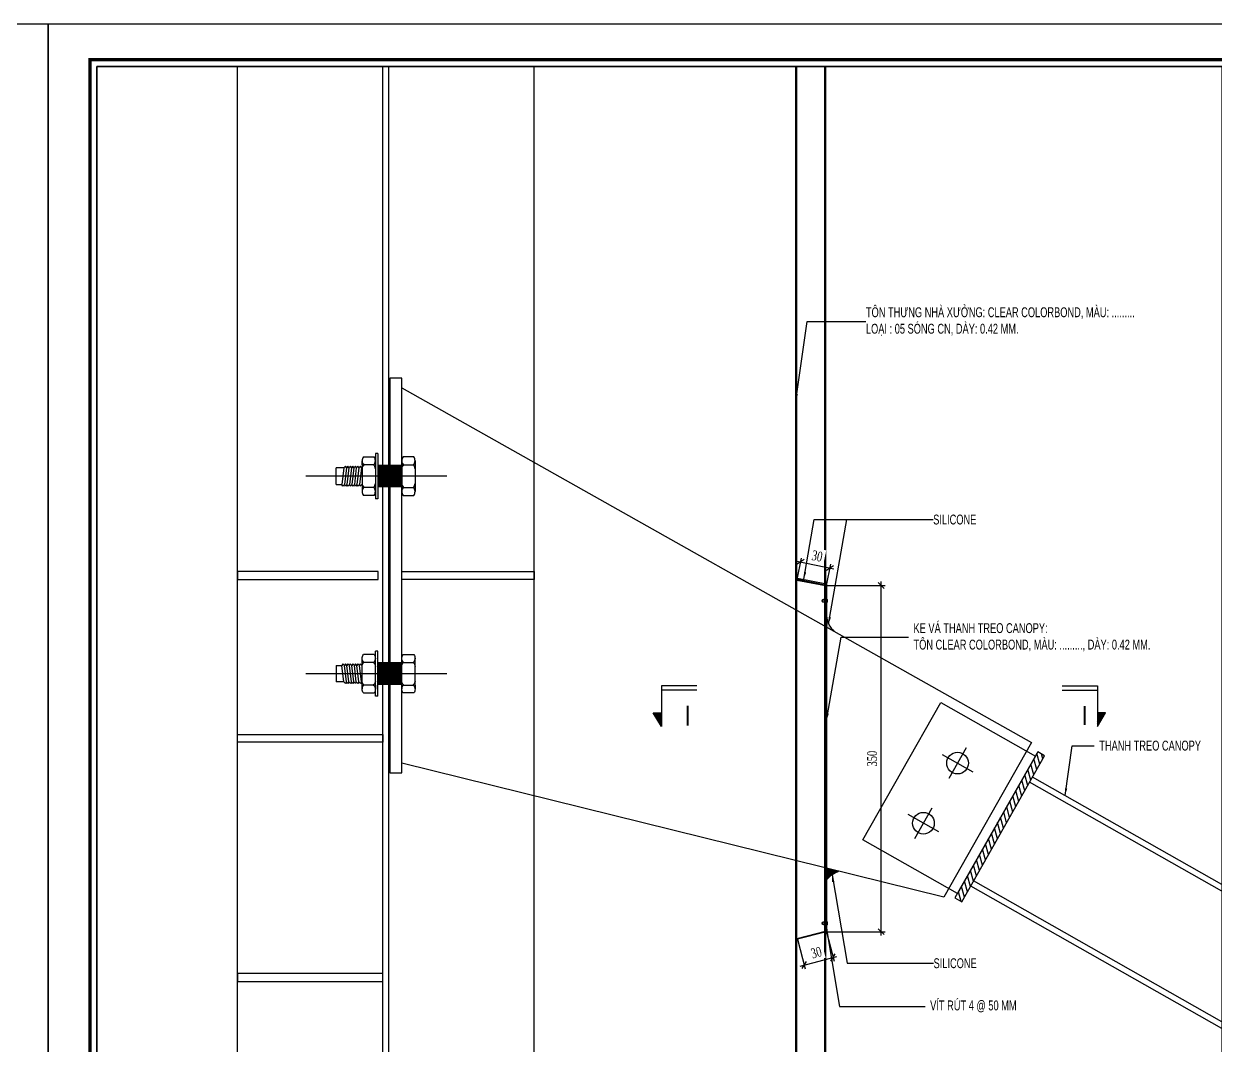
# Model space of a CAD drawing. Header units: inches. Extents: x 315041 to 662841, y -45540 to -35018.
# Drawn here: x 331979.3 to 332280.8, y -37477.4 to -37218.9 of the extents above; entities that cross this region are included whole.
import ezdxf
from ezdxf.enums import TextEntityAlignment as Align

# ---------------------------------------------------------------- set-up
doc = ezdxf.new("R2010")
doc.units = ezdxf.units.IN
doc.header["$MEASUREMENT"] = 0
for name, color, linetype in [('1', 1, 'Continuous'), ('2', 2, 'Continuous'), ('2NET-VE', 8, 'Continuous'), ('3', 3, 'Continuous'), ('6', 6, 'Continuous'), ('7', 7, 'Continuous'), ('8', 8, 'Continuous'), ('BAO KHUNG', 31, 'Continuous'), ('flashing', 6, 'Continuous')]:
    doc.layers.add(name, color=color, linetype=linetype)
doc.styles.add('hx2', font='VHARIALN.TTF')
doc.styles.add('ST1', font='times.ttf', dxfattribs={"width": 0.7})
doc.styles.add('ST1H', font='vnshxh.shx', dxfattribs={"width": 0.7})
doc.dimstyles.new('3', dxfattribs={"dimtxt": 3.5, "dimasz": 1.8, "dimexe": 1, "dimexo": 0, "dimgap": 1, "dimtad": 1, "dimdec": 0, "dimlfac": 3, "dimzin": 0, "dimdsep": 46, "dimtxsty": 'ST1H', "dimblk": 'OBLIQUE', "dimcen": 1, "dimdle": 1, "dimclrd": 8, "dimclre": 8, "dimclrt": 3, "dimadec": 0, "dimazin": 0, "dimtfac": 1, "dimtdec": 0, "dimtix": 1, "dimtofl": 0, "dimtmove": 1, "dimatfit": 3, "dimfxl": 0.18, "dimtolj": 1, "dimtzin": 0, "dimlwd": -1, "dimlwe": -1, "dimarcsym": 1})
doc.dimstyles.new('4', dxfattribs={"dimtxt": 2.5, "dimasz": 1.5, "dimexe": 1, "dimexo": 0, "dimgap": 1, "dimtad": 1, "dimdec": 0, "dimlfac": 4, "dimzin": 0, "dimdsep": 46, "dimtxsty": 'ST1', "dimblk": 'OBLIQUE', "dimcen": 1, "dimdle": 1, "dimclrd": 8, "dimclre": 8, "dimclrt": 3, "dimadec": 0, "dimazin": 0, "dimtfac": 1, "dimtdec": 0, "dimtix": 1, "dimtmove": 0, "dimatfit": 3, "dimfxl": 0.18, "dimtfill": 1, "dimtolj": 1, "dimtzin": 0, "dimlwd": -1, "dimlwe": -1, "dimarcsym": 1})

# ---------------------------------------------------------------- blocks, each defined once
blk = doc.blocks.new('A$C75D82031')
at = {"layer": '2', "color": 157, "linetype": 'Continuous'}
blk.add_lwpolyline([(0, 420), (594, 420), (594, 0), (0, 0)], close=True, dxfattribs=at)
at = {"layer": '7', "color": 147, "linetype": 'Continuous'}
blk.add_lwpolyline([(12.33, 57.61), (581.67, 57.61), (581.67, 409.19), (12.33, 409.19)], close=True, dxfattribs=at)
at = {"layer": 'BAO KHUNG', "color": 167, "linetype": 'Continuous', "const_width": 0.871}
blk.add_lwpolyline([(10.59, 9.07), (583.41, 9.07), (583.41, 410.93), (10.59, 410.93)], close=True, dxfattribs=at)
blk = doc.blocks.new('*U166')
at = {"color": 9, "const_width": 22}
blk.add_lwpolyline([(0, 0), (23.2, 0)], dxfattribs=at)
at = {"layer": '2NET-VE', "color": 8, "linetype": 'Continuous', "ltscale": 0.5}
for p, q in [((0, 10.4), (23.2, 10.4)), ((40, 9.2), (40, 9.2)), ((0, -10.4), (23.2, -10.4)), ((40, -9.2), (40, -9.2))]:
    blk.add_line(p, q, dxfattribs=at)
at = {"layer": '7', "color": 8, "linetype": 'Continuous'}
for p, q in [((38.8, 8), (40.3, 9.6)), ((39.3, -8), (41.2, 8)), ((40.3, 9.6), (41.2, 8)), ((41.2, 8), (42.7, 9.6)), ((41.7, -8), (43.6, 8)), ((42.7, 9.6), (43.6, 8)), ((43.6, 8), (45.1, 9.6)), ((44.2, -8), (46, 8)), ((45.1, 9.6), (46, 8)), ((46, 8), (47.6, 9.6)), ((46.6, -8), (48.5, 8)), ((47.6, 9.6), (48.5, 8)), ((48.5, 8), (50, 9.6)), ((49, -8), (50.9, 8)), ((49, -8), (50.9, 8)), ((50, 9.6), (50.9, 8)), ((50.9, 8), (52.4, 9.6)), ((51.4, -8), (53.3, 8)), ((52.4, 9.6), (53.3, 8)), ((53.3, 8), (54.8, 9.6)), ((53.8, -8), (55.7, 8)), ((53.8, -8), (55.7, 8)), ((53.8, -8), (55.7, 8)), ((54.8, 9.6), (55.7, 8)), ((55.7, 8), (57.2, 9.6)), ((56.2, -8), (58.1, 8)), ((57.2, 9.6), (58.1, 8)), ((63.7, 8), (58.1, 8)), ((63.7, 8), (63.7, -8)), ((39, -8), (38.5, -8)), ((39.3, -8), (38.8, -8)), ((39.3, -8), (40.2, -9.6)), ((40.2, -9.6), (41.7, -8)), ((41.7, -8), (42.6, -9.6)), ((42.6, -9.6), (44.2, -8)), ((44.2, -8), (45.1, -9.6)), ((45.1, -9.6), (46.6, -8)), ((46.6, -8), (47.5, -9.6)), ((47.5, -9.6), (49, -8)), ((49, -8), (49.9, -9.6)), ((49.9, -9.6), (51.4, -8)), ((51.4, -8), (52.3, -9.6)), ((52.3, -9.6), (53.8, -8)), ((53.8, -8), (54.7, -9.6)), ((54.7, -9.6), (56.2, -8)), ((56.2, -8), (63.7, -8))]:
    blk.add_line(p, q, dxfattribs=at)
at = {"layer": '8', "color": 8, "linetype": 'Continuous'}
for p, q in [((-12.8, 11), (-12.8, 14.8)), ((-12.8, -14.8), (-12.8, 14.8)), ((-1.2, 18.7), (-11.6, 18.7)), ((0, 11), (0, 14.8)), ((0, -14.8), (0, 14.8)), ((23.2, -21.9), (23.2, 21.9)), ((23.2, 21.9), (25.7, 21.9)), ((25.7, -21.9), (25.7, 21.9)), ((25.7, 11), (25.7, 14.8)), ((25.7, -14.8), (25.7, 14.8)), ((26.8, 18.7), (37.3, 18.7)), ((38.5, 11), (38.5, 14.8)), ((38.5, -14.8), (38.5, 14.8)), ((-1.7, 11), (-11.1, 11)), ((27.4, 11), (36.7, 11)), ((-12.8, -11), (-12.8, -14.8)), ((-1.7, -11), (-11.1, -11)), ((0, -11), (0, -14.8)), ((25.7, -11), (25.7, -14.8)), ((27.4, -11), (36.7, -11)), ((38.5, -11), (38.5, -14.8)), ((-11.6, -18.7), (-1.2, -18.7)), ((23.2, -21.9), (25.7, -21.9)), ((37.3, -18.7), (26.8, -18.7))]:
    blk.add_line(p, q, dxfattribs=at)
at = {"layer": '8', "color": 8, "linetype": 'Continuous', "ltscale": 10}
blk.add_line((-43.5, 0), (93.3, 0), dxfattribs=at)
at = {"layer": '8', "color": 8, "linetype": 'Continuous'}
for centre, radius, start, end in [((-5.8, 14.8), 6.98, 146.602, 180), ((-7.7, 14.8), 5.12, 180, 228.5476), ((-5.1, 14.8), 5.12, 311.4524, 0), ((-7, 14.8), 6.98, 0, 33.398), ((32.7, 14.8), 6.98, 146.602, 180), ((30.8, 14.8), 5.12, 180, 228.5476), ((33.4, 14.8), 5.12, 311.4524, 0), ((31.5, 14.8), 6.98, 0, 33.398), ((-7.7, 7.1), 5.12, 131.4524, 180), ((-5.1, 7.1), 5.12, 0, 48.5476), ((30.8, 7.1), 5.12, 131.4524, 180), ((33.4, 7.1), 5.12, 0, 48.5476), ((-7.7, -7.1), 5.12, 180, 228.5476), ((-7.7, -14.8), 5.12, 131.4524, 180), ((-5.1, -7.1), 5.12, 311.4524, 0), ((-5.1, -14.8), 5.12, 0, 48.5476), ((30.8, -7.1), 5.12, 180, 228.5476), ((30.8, -14.8), 5.12, 131.4524, 180), ((33.4, -7.1), 5.12, 311.4524, 0), ((33.4, -14.8), 5.12, 0, 48.5476), ((-5.8, -14.8), 6.98, 180, 213.398), ((-7, -14.8), 6.98, 326.602, 0), ((32.7, -14.8), 6.98, 180, 213.398), ((31.5, -14.8), 6.98, 326.602, 0)]:
    blk.add_arc(centre, radius, start, end, dxfattribs=at)
blk = doc.blocks.new('*U167')
at = {"color": 9, "const_width": 22}
blk.add_lwpolyline([(0, 0), (23.2, 0)], dxfattribs=at)
at = {"layer": '2NET-VE', "color": 8, "linetype": 'Continuous', "ltscale": 0.5}
for p, q in [((0, 10.4), (23.2, 10.4)), ((40, 9.2), (40, 9.2)), ((0, -10.4), (23.2, -10.4)), ((40, -9.2), (40, -9.2))]:
    blk.add_line(p, q, dxfattribs=at)
at = {"layer": '7', "color": 8, "linetype": 'Continuous'}
for p, q in [((38.8, 8), (40.3, 9.6)), ((39.3, -8), (41.2, 8)), ((40.3, 9.6), (41.2, 8)), ((41.2, 8), (42.7, 9.6)), ((41.7, -8), (43.6, 8)), ((42.7, 9.6), (43.6, 8)), ((43.6, 8), (45.1, 9.6)), ((44.2, -8), (46, 8)), ((45.1, 9.6), (46, 8)), ((46, 8), (47.6, 9.6)), ((46.6, -8), (48.5, 8)), ((47.6, 9.6), (48.5, 8)), ((48.5, 8), (50, 9.6)), ((49, -8), (50.9, 8)), ((49, -8), (50.9, 8)), ((50, 9.6), (50.9, 8)), ((50.9, 8), (52.4, 9.6)), ((51.4, -8), (53.3, 8)), ((52.4, 9.6), (53.3, 8)), ((53.3, 8), (54.8, 9.6)), ((53.8, -8), (55.7, 8)), ((53.8, -8), (55.7, 8)), ((53.8, -8), (55.7, 8)), ((54.8, 9.6), (55.7, 8)), ((55.7, 8), (57.2, 9.6)), ((56.2, -8), (58.1, 8)), ((57.2, 9.6), (58.1, 8)), ((63.7, 8), (58.1, 8)), ((63.7, 8), (63.7, -8)), ((39, -8), (38.5, -8)), ((39.3, -8), (38.8, -8)), ((39.3, -8), (40.2, -9.6)), ((40.2, -9.6), (41.7, -8)), ((41.7, -8), (42.6, -9.6)), ((42.6, -9.6), (44.2, -8)), ((44.2, -8), (45.1, -9.6)), ((45.1, -9.6), (46.6, -8)), ((46.6, -8), (47.5, -9.6)), ((47.5, -9.6), (49, -8)), ((49, -8), (49.9, -9.6)), ((49.9, -9.6), (51.4, -8)), ((51.4, -8), (52.3, -9.6)), ((52.3, -9.6), (53.8, -8)), ((53.8, -8), (54.7, -9.6)), ((54.7, -9.6), (56.2, -8)), ((56.2, -8), (63.7, -8))]:
    blk.add_line(p, q, dxfattribs=at)
at = {"layer": '8', "color": 8, "linetype": 'Continuous'}
for p, q in [((-12.8, 11), (-12.8, 14.8)), ((-12.8, -14.8), (-12.8, 14.8)), ((-1.2, 18.7), (-11.6, 18.7)), ((0, 11), (0, 14.8)), ((0, -14.8), (0, 14.8)), ((23.2, -21.9), (23.2, 21.9)), ((23.2, 21.9), (25.7, 21.9)), ((25.7, -21.9), (25.7, 21.9)), ((25.7, 11), (25.7, 14.8)), ((25.7, -14.8), (25.7, 14.8)), ((26.8, 18.7), (37.3, 18.7)), ((38.5, 11), (38.5, 14.8)), ((38.5, -14.8), (38.5, 14.8)), ((-1.7, 11), (-11.1, 11)), ((27.4, 11), (36.7, 11)), ((-12.8, -11), (-12.8, -14.8)), ((-1.7, -11), (-11.1, -11)), ((0, -11), (0, -14.8)), ((25.7, -11), (25.7, -14.8)), ((27.4, -11), (36.7, -11)), ((38.5, -11), (38.5, -14.8)), ((-11.6, -18.7), (-1.2, -18.7)), ((23.2, -21.9), (25.7, -21.9)), ((37.3, -18.7), (26.8, -18.7))]:
    blk.add_line(p, q, dxfattribs=at)
at = {"layer": '8', "color": 8, "linetype": 'Continuous', "ltscale": 10}
blk.add_line((-43.5, 0), (93.3, 0), dxfattribs=at)
at = {"layer": '8', "color": 8, "linetype": 'Continuous'}
for centre, radius, start, end in [((-5.8, 14.8), 6.98, 146.602, 180), ((-7.7, 14.8), 5.12, 180, 228.5476), ((-5.1, 14.8), 5.12, 311.4524, 0), ((-7, 14.8), 6.98, 0, 33.398), ((32.7, 14.8), 6.98, 146.602, 180), ((30.8, 14.8), 5.12, 180, 228.5476), ((33.4, 14.8), 5.12, 311.4524, 0), ((31.5, 14.8), 6.98, 0, 33.398), ((-7.7, 7.1), 5.12, 131.4524, 180), ((-5.1, 7.1), 5.12, 0, 48.5476), ((30.8, 7.1), 5.12, 131.4524, 180), ((33.4, 7.1), 5.12, 0, 48.5476), ((-7.7, -7.1), 5.12, 180, 228.5476), ((-7.7, -14.8), 5.12, 131.4524, 180), ((-5.1, -7.1), 5.12, 311.4524, 0), ((-5.1, -14.8), 5.12, 0, 48.5476), ((30.8, -7.1), 5.12, 180, 228.5476), ((30.8, -14.8), 5.12, 131.4524, 180), ((33.4, -7.1), 5.12, 311.4524, 0), ((33.4, -14.8), 5.12, 0, 48.5476), ((-5.8, -14.8), 6.98, 180, 213.398), ((-7, -14.8), 6.98, 326.602, 0), ((32.7, -14.8), 6.98, 180, 213.398), ((31.5, -14.8), 6.98, 326.602, 0)]:
    blk.add_arc(centre, radius, start, end, dxfattribs=at)
blk = doc.blocks.new('RIVET')
at = {"color": 8}
for p, q in [((-3.9, 1.1), (-4.2, 0)), ((-4.2, 0), (-3.9, -1.1)), ((-3.9, -1.1), (-3.9, 1.1)), ((-3.5, -1.3), (-3.5, 1.3)), ((-1, -1.2), (-1, 1.3)), ((-1, 1.3), (-0.1, 1.3)), ((0, 1.3), (0, 2.4)), ((0, -1.3), (0, 1.3)), ((0.1, 2.5), (0.1, 2.5)), ((0.1, 2.5), (0.7, 1.4)), ((0.1, -2.5), (0.1, 2.5)), ((0.7, 1.1), (0.7, -1.1)), ((0.9, 0.7), (0.7, 0.7)), ((0.9, -0.7), (0.9, 0.7)), ((-0.1, -1.2), (-1, -1.2)), ((0, -2.4), (0, -1.3)), ((0.7, -1.4), (0.1, -2.5)), ((0.1, -2.5), (0.1, -2.5)), ((0.9, -0.7), (0.7, -0.7))]:
    blk.add_line(p, q, dxfattribs=at)
for centre, radius, start, end in [((-3.4, 0.7), 0.634, 101.5667, 142.2309), ((-2.5, -0.1), 1.78, 64.6352, 125.2369), ((-0.9, 3), 1.71, 240.4783, 268.3625), ((-0.1, 1.3), 0.0625, 270, 0), ((0.1, 2.4), 0.0625, 90, 180), ((0.1, 2.4), 0.0625, 26.5651, 90), ((0.1, 1.1), 0.625, 0, 26.5651), ((5.4, 0.6), 4.45, 179.0778, 187.9518), ((5.8, -0.6), 4.85, 172.415, 180.5555), ((-3.4, -0.7), 0.634, 217.7691, 258.4333), ((-2.5, 0.1), 1.78, 234.7631, 295.3648), ((-0.9, -3), 1.71, 91.6375, 119.5217), ((-0.1, -1.3), 0.0625, 0, 90), ((0.1, -2.4), 0.0625, 180, 270), ((0.1, -2.4), 0.0625, 270, 333.4349), ((0.1, -1.1), 0.625, 333.4349, 0)]:
    blk.add_arc(centre, radius, start, end, dxfattribs=at)
blk = doc.blocks.new('_Oblique')
at = {"color": 0, "linetype": 'ByBlock', "lineweight": -2}
blk.add_line((-0.5, -0.5), (0.5, 0.5), dxfattribs=at)
blk = doc.blocks.new('*D562')
at = {"color": 8, "linetype": 'Continuous', "transparency": 16777216}
for p, q in [((332174.9, -37354.88), (332184.27, -37356.79)), ((332174.96, -37359.55), (332176.07, -37354.1)), ((332182.38, -37361.06), (332183.49, -37355.61))]:
    blk.add_line(p, q, dxfattribs=at)
at = {"layer": 'Defpoints', "color": 0, "transparency": 16777216}
for p in [(332174.96, -37359.55), (332182.38, -37361.06)]:
    blk.add_point(p, dxfattribs=at)
at = {"color": 8, "transparency": 16777216, "xscale": 1.5, "yscale": 1.5, "zscale": 1.5}
for p, rotation in [((332175.87, -37355.08), 168.4661396790564), ((332183.29, -37356.59), 348.4661396790565)]:
    blk.add_blockref('_Oblique', p, dxfattribs=dict(at, rotation=rotation))
at = {"color": 3, "transparency": 16777216, "insert": (332180.04, -37353.61), "char_height": 2.5, "attachment_point": 5, "rotation": 348.4661, "style": 'ST1', "bg_fill": 3, "box_fill_scale": 1.25, "bg_fill_color": 256, "bg_fill_true_color": 13158600, "bg_fill_transparency": 0}
blk.add_mtext('\\A1;30', dxfattribs=at)
at = {"layer": 'Defpoints', "color": 0, "transparency": 16777216}
blk.add_point((332183.29, -37356.59), dxfattribs=at)
blk = doc.blocks.new('*D563')
at = {"color": 8, "linetype": 'Continuous', "transparency": 16777216}
for p, q in [((332182.38, -37448.64), (332184.33, -37456.14)), ((332175.04, -37450.55), (332176.99, -37458.04)), ((332175.77, -37457.33), (332185.04, -37454.92))]:
    blk.add_line(p, q, dxfattribs=at)
at = {"layer": 'Defpoints', "color": 0, "transparency": 16777216}
for p in [(332182.38, -37448.64), (332175.04, -37450.55), (332184.07, -37455.17)]:
    blk.add_point(p, dxfattribs=at)
at = {"color": 8, "transparency": 16777216, "xscale": 1.5, "yscale": 1.5, "zscale": 1.5}
for p, rotation in [((332184.07, -37455.17), 14.57939584879574), ((332176.73, -37457.08), 194.5793958487957)]:
    blk.add_blockref('_Oblique', p, dxfattribs=dict(at, rotation=rotation))
at = {"color": 3, "transparency": 16777216, "insert": (332179.83, -37453.92), "char_height": 2.5, "attachment_point": 5, "rotation": 14.5794, "style": 'ST1', "bg_fill": 3, "box_fill_scale": 1.25, "bg_fill_color": 256, "bg_fill_true_color": 13158600, "bg_fill_transparency": 0}
blk.add_mtext('\\A1;30', dxfattribs=at)
blk = doc.blocks.new('*D565')
at = {"color": 8, "linetype": 'Continuous', "transparency": 16777216}
for p, q in [((332182.38, -37361.06), (332197.21, -37361.06)), ((332196.21, -37449.64), (332196.21, -37360.06)), ((332182.38, -37448.64), (332197.21, -37448.64))]:
    blk.add_line(p, q, dxfattribs=at)
at = {"layer": 'Defpoints', "color": 0, "transparency": 16777216}
for p in [(332182.38, -37361.06), (332196.21, -37361.06), (332182.38, -37448.64)]:
    blk.add_point(p, dxfattribs=at)
at = {"color": 8, "transparency": 16777216, "xscale": 1.5, "yscale": 1.5, "zscale": 1.5}
for p, rotation in [((332196.21, -37361.06), 90), ((332196.21, -37448.64), 270)]:
    blk.add_blockref('_Oblique', p, dxfattribs=dict(at, rotation=rotation))
at = {"color": 3, "transparency": 16777216, "insert": (332193.94, -37404.85), "char_height": 2.5, "attachment_point": 5, "rotation": 90, "style": 'ST1', "bg_fill": 3, "box_fill_scale": 1.25, "bg_fill_color": 256, "bg_fill_true_color": 13158600, "bg_fill_transparency": 4522052}
blk.add_mtext('\\A1;350', dxfattribs=at)
blk = doc.blocks.new('MC')
at = {"layer": '2'}
h = blk.add_hatch(dxfattribs=at)
h.set_pattern_fill('ANSI31', color=256, style=0)
h.paths.add_polyline_path([(-113.47, 4283.2), (-115.93, 4283.2), (-113.47, 4279.14)])
for p, q in [((-102.86, 4291.26), (-113.47, 4291.26)), ((-113.47, 4291.26), (-113.47, 4279.14)), ((-102.86, 4290.02), (-113.47, 4290.02)), ((-113.47, 4279.14), (-115.93, 4283.2)), ((-115.93, 4283.2), (-113.47, 4283.2))]:
    blk.add_line(p, q, dxfattribs=at)
blk = doc.blocks.new('*U882')
at = {"layer": '2'}
h = blk.add_hatch(dxfattribs=at)
h.set_pattern_fill('ANSI31', color=256, scale=0.666667, angle=-90, style=0)
h.set_pattern_definition([(315, (-2846.55065, -263.68536), (0.058925565, 0.058925565), [])])
h.paths.add_polyline_path([(8.92, -188.04), (8.92, -186.4), (6.21, -188.04)])
for p, q in [((6.21, -188.04), (8.92, -186.4)), ((14.29, -188.04), (6.21, -188.04)), ((8.92, -186.4), (8.92, -188.04)), ((13.46, -195.11), (13.46, -188.04)), ((14.29, -195.11), (14.29, -188.04))]:
    blk.add_line(p, q, dxfattribs=at)
at = {"layer": '1', "xscale": -0.6666666666660603, "yscale": 0.6666666666660603, "zscale": 0.6666666666660603, "rotation": 270}
blk.add_blockref('MC', (-2846.55, -199.57), dxfattribs=at)
at = {"style": 'hx2'}
for tag, p in [('A', (10.34, -193.94)), ('B', (10.28, -273.28))]:
    blk.add_attdef(tag, text='', height=4, dxfattribs=at).set_placement(p, align=Align.CENTER)

msp = doc.modelspace()

# ---------------------------------------------------------------- hatches: boundary and pattern name
at = {"true_color": 0x2cc9bc}
for points in [[(332184.375, -37372.6827, -0.18712854), (332182.3782, -37368.6816), (332182.3782, -37371.558)], [(332182.3782, -37432.5843), (332182.3782, -37435.536, -0.12473965), (332185.5142, -37433.361)]]:
    msp.add_hatch(color=132, dxfattribs=at).paths.add_polyline_path(points)
at = {"layer": '8'}
h = msp.add_hatch(dxfattribs=at)
h.set_pattern_fill('ANSI31', color=2, scale=8.75, angle=-29.571835, style=0)
h.set_pattern_definition([(105.42816534, (754990.7683, -200706.164), (1.0543364412, 0.290970327), [])])
h.paths.add_polyline_path([(332237.6047, -37404.1153), (332235.8653, -37403.1283), (332214.8909, -37440.0922), (332216.6304, -37441.0792)])

# ---------------------------------------------------------------- linework, layer by layer
at = {"color": 8}
msp.add_lwpolyline([(331997.7734, -37229.7343), (332282.4423, -37229.7343), (332282.4423, -37581.3141), (331997.7734, -37581.3141)], close=True, dxfattribs=at)
at = {"color": 132, "true_color": 0x2cc9bc}
for centre, radius, start, end in [((332188.5348, -37368.1079), 6.1833, 185.32391, 227.720284), ((332188.2373, -37440.6358), 7.7677, 110.522179, 138.963491)]:
    msp.add_arc(centre, radius, start, end, dxfattribs=at)
at = {"layer": '3'}
for points in [[(332174.6284, -37581.3141), (332174.6284, -37229.7343)], [(332174.8784, -37581.3141), (332174.8784, -37229.7343)], [(332181.8782, -37229.7343), (332181.8782, -37581.3141)], [(332182.1282, -37229.7343), (332182.1282, -37581.3141)]]:
    msp.add_lwpolyline(points, dxfattribs=at)
at = {"layer": '6', "ltscale": 10}
msp.add_lwpolyline([(332182.3782, -37366.9822), (332182.3782, -37448.6444), (332175.037, -37450.5539), (332174.9782, -37450.3452), (332182.1282, -37448.5402), (332182.1282, -37366.9822), (332182.1282, -37361.1654), (332174.9042, -37359.7566), (332174.963, -37359.548), (332182.3782, -37361.0612)], close=True, dxfattribs=at)
at = {"layer": '8', "color": 2}
for p, q in [((332033.3834, -37581.3141), (332033.3834, -37229.7343)), ((332070.1334, -37581.3141), (332070.1334, -37229.7343)), ((332071.6334, -37581.3141), (332071.6334, -37229.7343)), ((332108.3834, -37581.3141), (332108.3834, -37229.7343)), ((332074.9438, -37311.0455), (332234.3078, -37400.8073)), ((332234.3078, -37400.8073), (332212.0997, -37439.9455)), ((332211.6995, -37403.7881), (332219.4267, -37408.1728)), ((332217.7554, -37402.1168), (332213.3708, -37409.8441)), ((332212.0997, -37439.9455), (332074.9438, -37405.9756)), ((332282.4423, -37436.7083), (332234.5358, -37409.5238)), ((332282.4423, -37438.433), (332233.7956, -37410.8284)), ((332210.7902, -37423.3932), (332203.063, -37419.0085)), ((332204.7343, -37425.0645), (332209.1189, -37417.3372)), ((332282.4423, -37473.1599), (332218.8899, -37437.0971)), ((332282.4423, -37471.4352), (332219.6302, -37435.7925))]:
    msp.add_line(p, q, dxfattribs=at)
for points in [[(332071.8834, -37408.4756), (332074.9438, -37408.4756), (332074.9438, -37308.5421), (332071.8834, -37308.5421)], [(332033.3834, -37359.5089), (332068.9438, -37359.5089), (332068.9438, -37357.5089), (332033.3834, -37357.5089)], [(332108.3834, -37359.5089), (332074.9438, -37359.5089), (332074.9438, -37357.5089), (332108.3834, -37357.5089)], [(332211.3306, -37390.6438), (332235.2484, -37404.2155), (332215.5078, -37439.005), (332191.59, -37425.4333)], [(332070.1334, -37400.724), (332033.3834, -37400.724), (332033.3834, -37398.724), (332070.1334, -37398.724)], [(332237.6047, -37404.1153), (332235.8653, -37403.1283), (332214.8909, -37440.0922), (332216.6304, -37441.0792)], [(332070.1334, -37459.224), (332033.3834, -37459.224), (332033.3834, -37461.224), (332070.1334, -37461.224)]]:
    msp.add_lwpolyline(points, close=True, dxfattribs=at)
for centre in [(332215.5631, -37405.9804), (332215.5631, -37405.9804), (332206.9266, -37421.2008), (332206.9266, -37421.2008)]:
    msp.add_circle(centre, 2.75, dxfattribs=at)

# ---------------------------------------------------------------- block references
at = {"color": 1}
for p in [(331391.4423, -37638.9242), (331985.4423, -37638.9242)]:
    msp.add_blockref('A$C75D82031', p, dxfattribs=at)
at = {"layer": '8', "xscale": 0.2608695649250876, "yscale": 0.2608695652415918, "zscale": 0.2608695652240346, "rotation": 180}
msp.add_blockref('*U166', (332074.9438, -37333.369), dxfattribs=at)
at = {"layer": '8', "xscale": -0.2608695649250876, "yscale": 0.2608695652415918, "zscale": 0.2608695652240346}
msp.add_blockref('*U167', (332074.9438, -37383.369), dxfattribs=at)
at = {"layer": 'flashing', "color": 0, "ltscale": 500, "xscale": -0.2499999999417923, "yscale": 0.2500000000291038, "zscale": 0.2500000000291038, "rotation": 180}
for p in [(332182.3782, -37364.9134), (332182.3782, -37446.5294)]:
    msp.add_blockref('RIVET', p, dxfattribs=at)

# ---------------------------------------------------------------- leaders
at = {"color": 9}
msp.add_leader([(332242.7609, -37414.1911), (332244.6018, -37401.5784), (332251.4188, -37401.5784)], dimstyle='3', override={"dimgap": 1, "dimtad": 0}, dxfattribs=at)

# ---------------------------------------------------------------- next in the draw order: texts
at = {"layer": '3', "char_height": 2.5, "attachment_point": 4, "style": 'ST1H', "bg_fill": 2}
for s, insert in [('\\A1;t«n TH¦NG nhµ x\xadëng: CLEAR COLORBOND, mµu: .........\\PLo¹i : 05 SãNG CN, dµy: 0.42 mm.', (332192.3758, -37294.2657)), ('\\A1;silicone', (332209.3976, -37344.3702)), ('\\A1;THANH TREO CANOPY ', (332251.4188, -37401.5784)), ('\\A1;silicone', (332209.4925, -37456.64))]:
    msp.add_mtext(s, dxfattribs=dict(at, insert=insert))

# ---------------------------------------------------------------- next in the draw order: dimensions: what is measured, and where the dimension line sits
at = {"color": 8}
for p1, p2, distance, picture, middle in [((332174.963, -37359.548), (332182.3782, -37361.0612), 4.5606, '*D562', (332180.0367, -37353.6103)), ((332175.037, -37450.5539), (332182.3782, -37448.6444), -6.74, '*D563', (332179.8324, -37453.9236))]:
    dim = msp.add_aligned_dim(p1=p1, p2=p2, distance=distance, dimstyle='4', dxfattribs=at)
    dim.commit()
    dim.dimension.update_dxf_attribs({"geometry": picture, "text_midpoint": middle})

# ---------------------------------------------------------------- next in the draw order: hatches: boundary and pattern name
at = {"true_color": 0x2cc9bc}
msp.add_hatch(color=132, dxfattribs=at).paths.add_polyline_path([(332175.0436, -37359.153), (332182.3948, -37360.6532), (332182.3782, -37361.0612), (332174.963, -37359.548)])

# ---------------------------------------------------------------- next in the draw order: linework, layer by layer
at = {"color": 132, "true_color": 0x2cc9bc}
msp.add_lwpolyline([(332175.0436, -37359.153), (332182.3948, -37360.6532), (332182.3782, -37361.0612), (332174.963, -37359.548)], close=True, dxfattribs=at)

# ---------------------------------------------------------------- next in the draw order: leaders
at = {"color": 9}
msp.add_leader([(332174.6284, -37314.3404), (332177.525, -37294.2657), (332192.3758, -37294.2657)], dimstyle='3', override={"dimgap": 1, "dimtad": 0}, dxfattribs=at)

# ---------------------------------------------------------------- next in the draw order: dimensions: what is measured, and where the dimension line sits
at = {"color": 8}
dim = msp.add_linear_dim(base=(332196.2117, -37361.0612), p1=(332182.3782, -37448.6444), p2=(332182.3782, -37361.0612), angle=90, dimstyle='4', dxfattribs=at)
dim.commit()
dim.dimension.update_dxf_attribs({"geometry": '*D565', "text_midpoint": (332193.94, -37404.8528)})

# ---------------------------------------------------------------- next in the draw order: block references
ref = msp.add_blockref('*U882', (331902.6346, -37404.5441), dxfattribs=dict(xscale=1.265625, yscale=1.265625, zscale=1.265625, rotation=90))
ref.add_attrib('B', 'I', dxfattribs={"height": 4.7743, "style": 'hx2'}).set_placement((332248.5024, -37391.5321), align=Align.TOP_RIGHT)
ref.add_attrib('A', 'I', dxfattribs={"height": 5.0625, "style": 'hx2'}).set_placement((332148.0916, -37391.4619), align=Align.TOP_RIGHT)

# ---------------------------------------------------------------- next in the draw order: leaders
at = {"color": 9}
for points in [[(332176.6569, -37359.4822), (332179.2986, -37344.3702), (332209.3976, -37344.3702)], [(332182.9121, -37370.8442), (332187.54, -37344.3702), (332209.3976, -37344.3702)], [(332182.3782, -37395.2092), (332186.1372, -37374.1471), (332204.4152, -37374.1471)], [(332183.8106, -37434.2529), (332187.6348, -37456.64), (332209.4925, -37456.64)], [(332182.1032, -37446.3951), (332185.6753, -37467.5549), (332208.6322, -37467.5549)]]:
    msp.add_leader(points, dimstyle='3', override={"dimgap": 1, "dimtad": 0}, dxfattribs=at)

# ---------------------------------------------------------------- next in the draw order: texts
at = {"layer": '3', "char_height": 2.5, "attachment_point": 4, "style": 'ST1H', "bg_fill": 2}
for s, insert in [('\\A1;ke V¸ THANH TREO CANOPY: \\Pt«n CLEAR COLORBOND, mµu: ........., dµy: 0.42 mm.', (332204.4152, -37374.1471)), ('\\A1;vÝt rót 4 @ 50 mm', (332208.6322, -37467.5549))]:
    msp.add_mtext(s, dxfattribs=dict(at, insert=insert))

doc.saveas('drawing.dxf')
